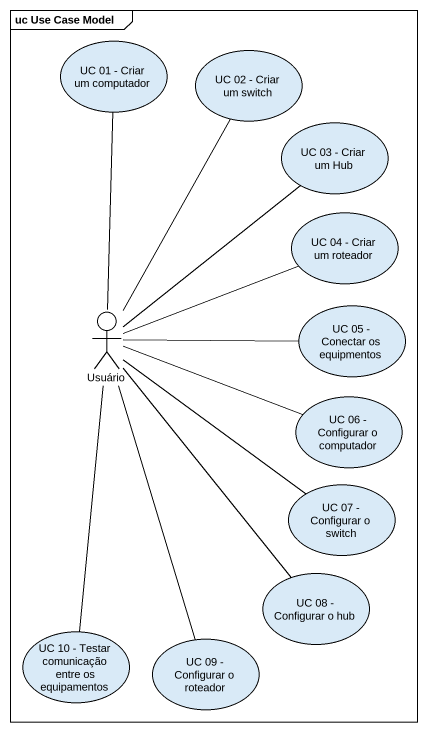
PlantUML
@startuml
mainframe uc Use Case Model
usecase "UC 01 - Criar um computador" as UC_01_Criar_um_computador
usecase "UC 02 - Criar um switch" as UC_02_Criar_um_switch
usecase "UC 03 - Criar um Hub" as UC_03_Criar_um_Hub
usecase "UC 04 - Criar um roteador" as UC_04_Criar_um_roteador
actor Usuário
usecase "UC 05 - Conectar os equipmentos" as UC_05_Conectar_os
usecase "UC 06 - Configurar o computador" as UC_06_Configurar_o
usecase "UC 07 - Configurar o switch" as UC_07_Configurar_o_switch
usecase "UC 08 - Configurar o hub" as UC_08_Configurar_o_hub
usecase "UC 10 - Testar comunicação entre os equipamentos" as UC_10_Testar_comunicação
usecase "UC 09 - Configurar o roteador" as UC_09_Configurar_o_roteador
Usuário -up- UC_01_Criar_um_computador
Usuário -up- UC_02_Criar_um_switch
Usuário -up- UC_03_Criar_um_Hub
Usuário -right- UC_04_Criar_um_roteador
Usuário -right- UC_05_Conectar_os
Usuário -right- UC_06_Configurar_o
Usuário -- UC_07_Configurar_o_switch
Usuário -- UC_08_Configurar_o_hub
Usuário -- UC_10_Testar_comunicação
Usuário -- UC_09_Configurar_o_roteador
@enduml
